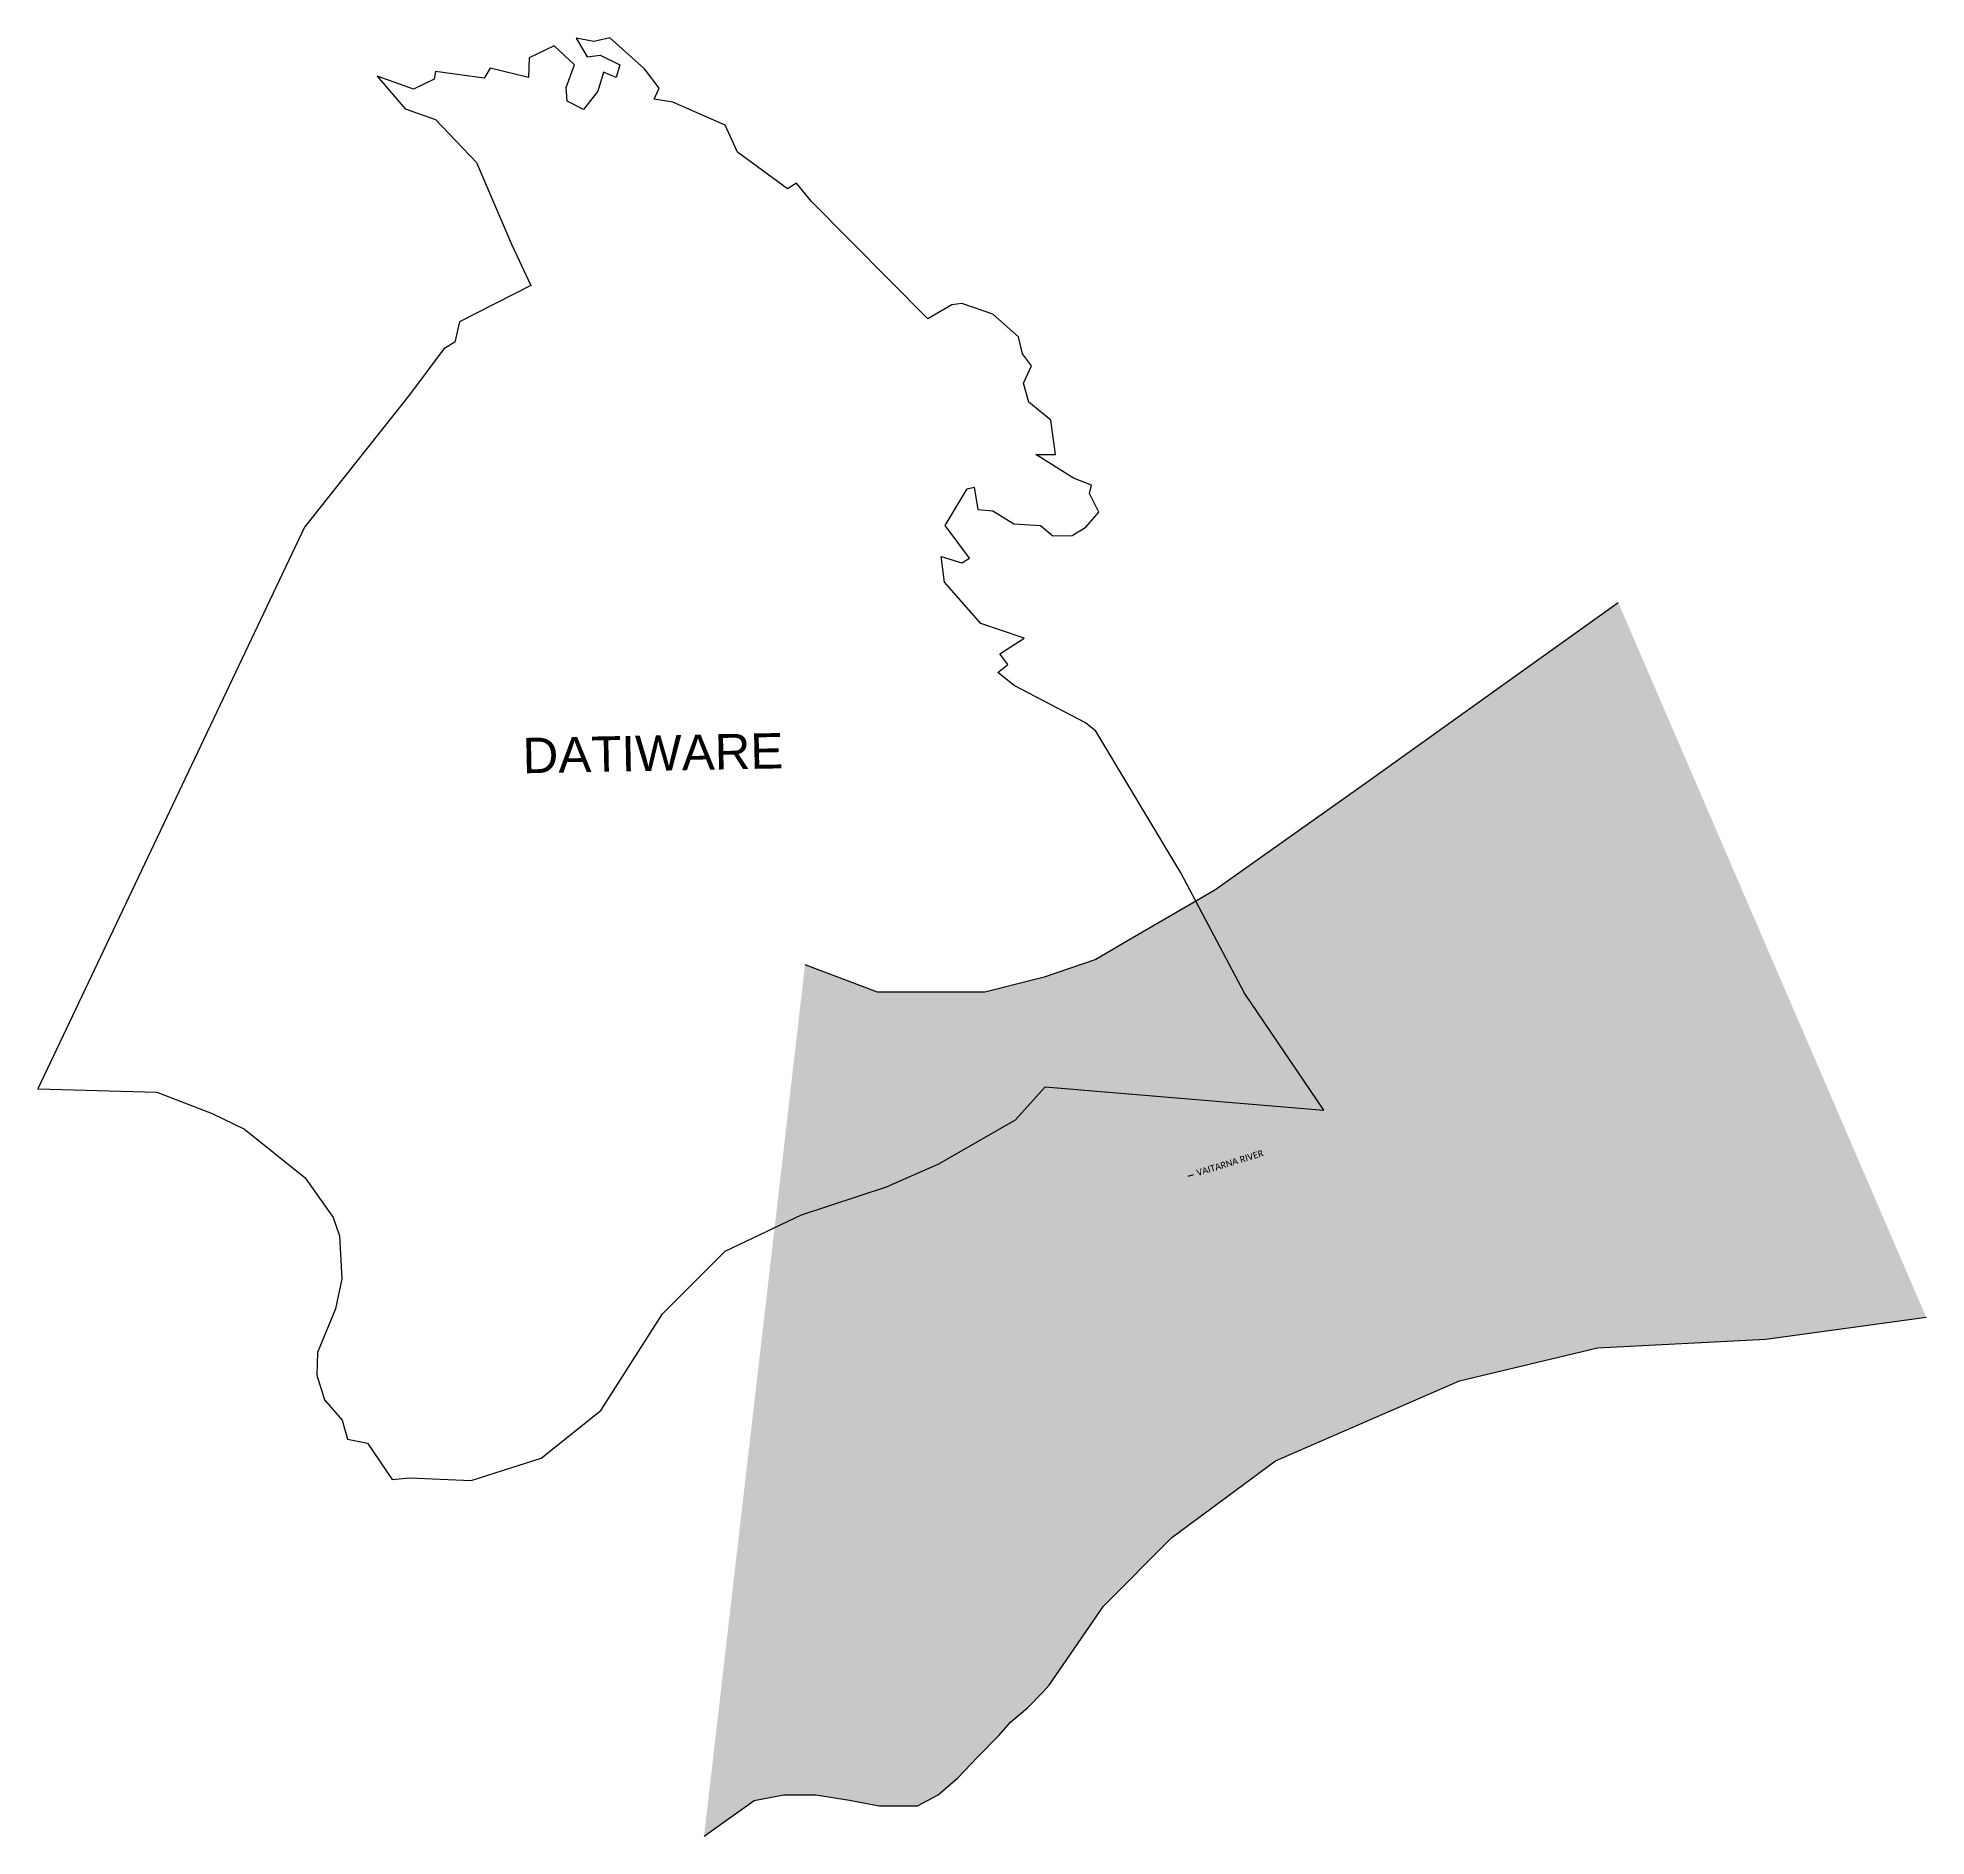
# Model space of a CAD drawing. Header units: metres. Extents: x 262702 to 268509, y 2155418 to 2160949.
import ezdxf

# ---------------------------------------------------------------- set-up
doc = ezdxf.new("R2010")
doc.units = ezdxf.units.M
for name, color, linetype in [('ARROW', 7, 'Continuous'), ('RIVER', 4, 'Continuous'), ('RIVER TEXT', 7, 'Continuous'), ('village', 3, 'Continuous'), ('VILLAGE NAME', 250, 'Continuous')]:
    doc.layers.add(name, color=color, linetype=linetype)
doc.styles.get("Standard").update_dxf_attribs({"font": 'simplex.shx'})
doc.dimstyles.get("Standard").update_dxf_attribs({"dimtxt": 0.18, "dimasz": 0.18, "dimexe": 0.18, "dimexo": 0.0625, "dimgap": 0.09, "dimtad": 0, "dimtih": 1, "dimtoh": 1, "dimdec": 4, "dimzin": 0, "dimdsep": 46, "dimtxsty": 'Standard', "dimcen": 0.09, "dimadec": 0, "dimazin": 0, "dimtfac": 1, "dimtdec": 4, "dimtofl": 0, "dimtmove": 0, "dimatfit": 3, "dimfxl": 1, "dimtolj": 1, "dimtzin": 0, "dimarcsym": 0})

msp = doc.modelspace()

# ---------------------------------------------------------------- hatches: boundary and pattern name
at = {"layer": 'RIVER'}
h = msp.add_hatch(dxfattribs=at)
h.set_pattern_fill('DASH', color=256, scale=5)
h.paths.add_polyline_path([(267562, 2159211.1), (267246.4, 2158985.5), (266781.6, 2158653.2), (266321.3, 2158327.6), (266055.2, 2158172.1), (265955.2, 2158113.7), (265796.9, 2158060), (265614.6, 2158013.5), (265283.9, 2158013.5), (265061.5, 2158097.6), (264750.8, 2155417.8), (264904.7, 2155527.8), (264996.3, 2155545.5), (265030.2, 2155545.5), (265094.2, 2155545.5), (265198.6, 2155528.7), (265289.8, 2155511.2), (265353.6, 2155511.2), (265406.7, 2155511.2), (265470.5, 2155545.4), (265531.3, 2155597), (265593.1, 2155662.2), (265656.9, 2155727.3), (265694, 2155769.2), (265745, 2155812.6), (265794.5, 2155863), (265811.6, 2155882), (265979.4, 2156125.4), (266189, 2156337), (266507.5, 2156572.2), (267073.7, 2156818.2), (267497.6, 2156920.3), (268015.2, 2156946.4), (268508.8, 2157013.6)])
h.paths.add_polyline_path([(266267.6, 2157433.4), (266483.6, 2157499.2), (266469.5, 2157545.6), (266253.5, 2157479.8)], flags=24)
h.paths.add_polyline_path([(266267.6, 2157433.4), (266483.6, 2157499.2), (266469.5, 2157545.6), (266253.5, 2157479.8)], flags=24)

# ---------------------------------------------------------------- linework, layer by layer
for points in [[(267562, 2159211.1), (267246.4, 2158985.5), (266781.6, 2158653.2), (266321.3, 2158327.6), (266055.2, 2158172.1), (265955.2, 2158113.7), (265796.9, 2158060), (265614.6, 2158013.5), (265283.9, 2158013.5), (265061.5, 2158097.6)], [(264750.8, 2155417.8), (264904.7, 2155527.8), (264996.3, 2155545.5), (265030.2, 2155545.5), (265094.2, 2155545.5), (265198.6, 2155528.7), (265289.8, 2155511.2), (265353.6, 2155511.2), (265406.7, 2155511.2), (265470.5, 2155545.4), (265531.3, 2155597), (265593.1, 2155662.2), (265656.9, 2155727.3), (265694, 2155769.2), (265745, 2155812.6), (265794.5, 2155863), (265811.6, 2155882), (265979.4, 2156125.4), (266189, 2156337), (266507.5, 2156572.2), (267073.7, 2156818.2), (267497.6, 2156920.3), (268015.2, 2156946.4), (268508.8, 2157013.6)]]:
    msp.add_lwpolyline(points, dxfattribs=at)
at = {"layer": 'village', "flags": 128}
msp.add_lwpolyline([(265955.3, 2158816.3), (265923.5, 2158842.2), (265704.5, 2158956.8), (265654.4, 2158996.1), (265685.3, 2159021.1), (265659.9, 2159054), (265735.1, 2159102.4), (265602.2, 2159146.8), (265490.4, 2159274.2), (265480.2, 2159353.6), (265543.1, 2159334.2), (265567, 2159348.5), (265492.7, 2159448.2), (265559.5, 2159561.3), (265581.3, 2159566.1), (265592.7, 2159498.3), (265638.6, 2159493.6), (265703.9, 2159454), (265785.2, 2159448.6), (265823, 2159416.5), (265882.8, 2159418.1), (265925.1, 2159443.9), (265964.3, 2159489.9), (265935.9, 2159547.3), (265942.4, 2159572.4), (265887, 2159593.8), (265771.2, 2159667.1), (265831.2, 2159667), (265817.3, 2159772.3), (265749.4, 2159827.5), (265733.2, 2159886.4), (265758.2, 2159939.4), (265730.2, 2159976.4), (265717.3, 2160028.4), (265638.6, 2160098.6), (265543.5, 2160131.5), (265512.4, 2160126.9), (265438.5, 2160083.9), (265080.8, 2160445.4), (265035.6, 2160501.4), (265007.9, 2160484.4), (264853.4, 2160596.5), (264815.9, 2160679.9), (264654.9, 2160750.5), (264597.7, 2160759.3), (264613.1, 2160793.9), (264567.5, 2160853.1), (264461.1, 2160948.5), (264411.9, 2160937), (264357.9, 2160946.8), (264391.2, 2160890.3), (264431.9, 2160895.1), (264491.9, 2160865.3), (264480.7, 2160826.1), (264442.1, 2160842.8), (264424.4, 2160783.9), (264380.4, 2160728.2), (264330.3, 2160753.7), (264326.9, 2160795.5), (264352.1, 2160865.8), (264290.1, 2160924.1), (264213.5, 2160886.7), (264210.8, 2160826.7), (264093.6, 2160855.2), (264075.2, 2160824.3), (263924.8, 2160845), (263921.5, 2160821), (263857.9, 2160790.6), (263745.6, 2160830), (263832, 2160729.7), (263925.3, 2160696.7), (264051.3, 2160565.1), (264159, 2160314), (264218, 2160187), (263998.5, 2160074.6), (263984.9, 2160012.8), (263950.7, 2159992.2), (263845.3, 2159850.2), (263521.9, 2159443.5), (262702.2, 2157716.7), (262702.2, 2157716.7), (263068.2, 2157706.2), (263238.7, 2157640.2), (263337.4, 2157591.8), (263524.5, 2157443), (263611, 2157320.2), (263629.5, 2157264.4), (263637.4, 2157132.1), (263617.8, 2157040.1), (263562.3, 2156905.2), (263560.6, 2156835.7), (263583.7, 2156759.6), (263638.1, 2156697.2), (263654.2, 2156638.9), (263715.7, 2156627.1), (263791.9, 2156514.4), (263845.7, 2156520.3), (264034.6, 2156511.5), (264250.2, 2156580.3), (264434, 2156727), (264623, 2157024.5), (264816.1, 2157217.2), (265050.8, 2157328.4), (265311.4, 2157414.8), (265473.3, 2157485.8), (265709, 2157621.3), (265800, 2157722.1), (266657, 2157650.3), (266412.3, 2158010.4), (266216.5, 2158380.7)], close=True, dxfattribs=at)

# ---------------------------------------------------------------- texts
at = {"layer": 'RIVER TEXT', "insert": (266218.7, 2157453.5), "char_height": 20, "attachment_point": 1, "rotation": 16.93138}
msp.add_mtext_dynamic_manual_height_columns('\\pxqc;{\\fCalibri|b0|i0|c0|p34;VAITARNA RIVER} ', width=305.926, gutter_width=1, heights=[20.5], dxfattribs=at)
msp.add_mtext_dynamic_manual_height_columns('\\pxqc;{\\fCalibri|b0|i0|c0|p34;VAITARNA RIVER} ', width=305.926, gutter_width=1, heights=[20.5], dxfattribs=at)
at = {"layer": 'VILLAGE NAME', "insert": (264191.9, 2158795.3), "char_height": 108.748, "attachment_point": 1, "rotation": 1.10283}
msp.add_mtext_dynamic_manual_height_columns('{\\fArial|b0|i0|c0|p34;DATIWARE}', width=726.929, gutter_width=543.7, heights=[0], dxfattribs=at)

# ---------------------------------------------------------------- leaders
at = {"layer": 'ARROW'}
msp.add_leader([(266239.9, 2157447.7), (266255.6, 2157453)], dimstyle='Standard', override={"dimasz": 3, "dimgap": 0.09, "dimtad": 0}, dxfattribs=at)
msp.add_leader([(266239.9, 2157447.7), (266255.6, 2157453)], dimstyle='Standard', override={"dimasz": 3, "dimgap": 0.09, "dimtad": 0}, dxfattribs=at)

doc.saveas('drawing.dxf')
